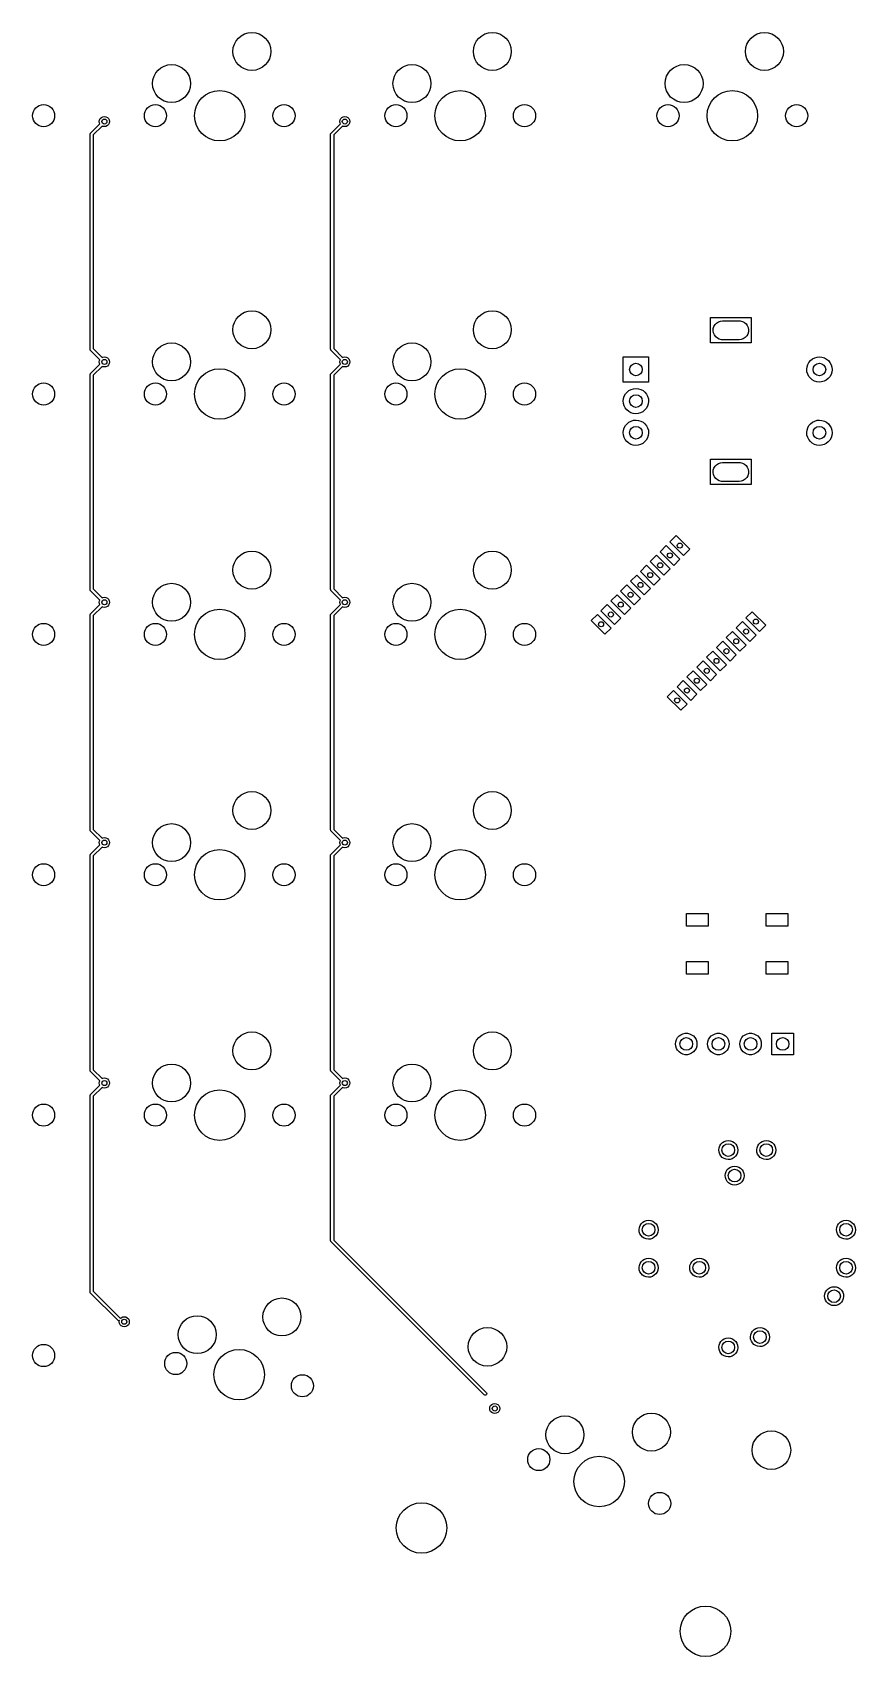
# Model space of a CAD drawing. Extents: x 19 to 151, y -144 to -13.
# Drawn here: x 86.3 to 151.3, y -144.3 to -16 of the extents above; entities that cross this region are included whole.
import ezdxf

# ---------------------------------------------------------------- set-up
doc = ezdxf.new("R2010")
doc.units = 0
doc.layers.add('BLACK', color=7, linetype='CONTINUOUS')

msp = doc.modelspace()

# ---------------------------------------------------------------- linework, layer by layer
at = {"layer": 'BLACK', "linetype": 'CONTINUOUS'}
for p, q in [((91.6, -23), (91.6196, -22.8764)), ((91.6196, -23.1236), (91.6, -23)), ((91.6196, -22.8764), (91.6764, -22.7649)), ((91.6764, -22.7649), (91.7649, -22.6764)), ((91.7649, -22.6764), (91.8764, -22.6196)), ((91.8764, -22.6196), (92, -22.6)), ((92, -22.6), (92.1236, -22.6196)), ((92.1236, -22.6196), (92.2351, -22.6764)), ((92.2351, -22.6764), (92.3236, -22.7649)), ((92.3236, -22.7649), (92.3804, -22.8764)), ((92.3804, -22.8764), (92.4, -23)), ((92.4, -23), (92.3804, -23.1236)), ((110.6, -23), (110.62, -22.8764)), ((110.62, -23.1236), (110.6, -23)), ((110.62, -22.8764), (110.676, -22.7649)), ((110.676, -22.7649), (110.765, -22.6764)), ((110.765, -22.6764), (110.876, -22.6196)), ((110.876, -22.6196), (111, -22.6)), ((111, -22.6), (111.124, -22.6196)), ((111.124, -22.6196), (111.235, -22.6764)), ((111.235, -22.6764), (111.324, -22.7649)), ((111.324, -22.7649), (111.38, -22.8764)), ((111.38, -22.8764), (111.4, -23)), ((111.4, -23), (111.38, -23.1236)), ((90.875, -24), (90.8782, -23.978)), ((90.875, -41), (90.875, -24)), ((90.8779, -23.9734), (90.8792, -23.9709)), ((90.8782, -23.978), (90.8779, -23.9734)), ((90.8792, -23.9709), (90.8801, -23.9645)), ((90.8801, -23.9645), (90.8968, -23.9386)), ((90.8968, -23.9386), (90.9116, -23.9116)), ((90.9116, -23.9116), (91.6466, -23.1766)), ((91.8234, -23.3534), (91.125, -24.0518)), ((91.125, -24.0518), (91.125, -40.9482)), ((91.6466, -23.1766), (91.6196, -23.1236)), ((91.8764, -23.3804), (91.8234, -23.3534)), ((92, -23.4), (91.8764, -23.3804)), ((92.1236, -23.3804), (92, -23.4)), ((92.2351, -23.3236), (92.1236, -23.3804)), ((92.3236, -23.2351), (92.2351, -23.3236)), ((92.3804, -23.1236), (92.3236, -23.2351)), ((109.875, -24), (109.878, -23.978)), ((109.875, -41), (109.875, -24)), ((109.878, -23.9734), (109.879, -23.9709)), ((109.878, -23.978), (109.878, -23.9734)), ((109.879, -23.9709), (109.88, -23.9645)), ((109.88, -23.9645), (109.897, -23.9386)), ((109.897, -23.9386), (109.912, -23.9116)), ((109.912, -23.9116), (110.647, -23.1766)), ((110.823, -23.3534), (110.125, -24.0518)), ((110.125, -24.0518), (110.125, -40.9482)), ((110.647, -23.1766), (110.62, -23.1236)), ((110.876, -23.3804), (110.823, -23.3534)), ((111, -23.4), (110.876, -23.3804)), ((111.124, -23.3804), (111, -23.4)), ((111.235, -23.3236), (111.124, -23.3804)), ((111.324, -23.2351), (111.235, -23.3236)), ((111.38, -23.1236), (111.324, -23.2351)), ((139.9, -40.5), (139.9, -38.5)), ((139.9, -38.5), (143.1, -38.5)), ((143.1, -38.5), (143.1, -40.5)), ((140.101, -39.5406), (140.112, -39.3672)), ((140.131, -39.7118), (140.101, -39.5406)), ((140.112, -39.3672), (140.162, -39.2009)), ((140.199, -39.8716), (140.131, -39.7118)), ((140.162, -39.2009), (140.249, -39.0507)), ((140.249, -39.0507), (140.369, -38.9246)), ((140.369, -38.9246), (140.514, -38.8294)), ((140.514, -38.8294), (140.677, -38.7701)), ((140.677, -38.7701), (140.85, -38.75)), ((140.85, -38.75), (142.15, -38.75)), ((142.15, -38.75), (142.243, -38.7558)), ((142.243, -38.7558), (142.411, -38.797)), ((142.411, -38.797), (142.566, -38.876)), ((142.566, -38.876), (142.699, -38.9885)), ((142.699, -38.9885), (142.801, -39.1284)), ((142.801, -39.1284), (142.869, -39.2882)), ((142.888, -39.6328), (142.838, -39.7991)), ((142.869, -39.2882), (142.899, -39.4594)), ((142.899, -39.4594), (142.888, -39.6328)), ((90.8837, -41.0295), (90.875, -41)), ((90.8901, -41.0596), (90.8837, -41.0295)), ((90.894, -41.0648), (90.8901, -41.0596)), ((90.8948, -41.0675), (90.894, -41.0648)), ((90.8983, -41.0706), (90.8948, -41.0675)), ((90.9116, -41.0884), (90.8983, -41.0706)), ((91.125, -40.9482), (91.8234, -41.6466)), ((109.884, -41.0295), (109.875, -41)), ((109.89, -41.0596), (109.884, -41.0295)), ((109.894, -41.0648), (109.89, -41.0596)), ((109.895, -41.0675), (109.894, -41.0648)), ((109.898, -41.0706), (109.895, -41.0675)), ((109.912, -41.0884), (109.898, -41.0706)), ((110.125, -40.9482), (110.823, -41.6466)), ((143.1, -40.5), (139.9, -40.5)), ((140.301, -40.0115), (140.199, -39.8716)), ((140.434, -40.124), (140.301, -40.0115)), ((140.589, -40.203), (140.434, -40.124)), ((140.757, -40.2442), (140.589, -40.203)), ((140.85, -40.25), (140.757, -40.2442)), ((142.15, -40.25), (140.85, -40.25)), ((142.323, -40.2299), (142.15, -40.25)), ((142.486, -40.1706), (142.323, -40.2299)), ((142.631, -40.0754), (142.486, -40.1706)), ((142.751, -39.9493), (142.631, -40.0754)), ((142.838, -39.7991), (142.751, -39.9493)), ((91.6466, -41.8234), (90.9116, -41.0884)), ((90.9116, -42.9116), (91.6466, -42.1766)), ((91.8234, -42.3534), (91.125, -43.0518)), ((91.6, -42), (91.6196, -41.8764)), ((91.6196, -42.1236), (91.6, -42)), ((91.6196, -41.8764), (91.6466, -41.8234)), ((91.6466, -42.1766), (91.6196, -42.1236)), ((91.8234, -41.6466), (91.8764, -41.6196)), ((91.8764, -42.3804), (91.8234, -42.3534)), ((91.8764, -41.6196), (92, -41.6)), ((92, -41.6), (92.1236, -41.6196)), ((92.1236, -41.6196), (92.2351, -41.6764)), ((92.2351, -42.3236), (92.1236, -42.3804)), ((92.2351, -41.6764), (92.3236, -41.7649)), ((92.3236, -42.2351), (92.2351, -42.3236)), ((92.3236, -41.7649), (92.3804, -41.8764)), ((92.3804, -42.1236), (92.3236, -42.2351)), ((92.3804, -41.8764), (92.4, -42)), ((92.4, -42), (92.3804, -42.1236)), ((110.647, -41.8234), (109.912, -41.0884)), ((109.912, -42.9116), (110.647, -42.1766)), ((110.823, -42.3534), (110.125, -43.0518)), ((110.6, -42), (110.62, -41.8764)), ((110.62, -42.1236), (110.6, -42)), ((110.62, -41.8764), (110.647, -41.8234)), ((110.647, -42.1766), (110.62, -42.1236)), ((110.823, -41.6466), (110.876, -41.6196)), ((110.876, -42.3804), (110.823, -42.3534)), ((110.876, -41.6196), (111, -41.6)), ((111, -41.6), (111.124, -41.6196)), ((111.124, -41.6196), (111.235, -41.6764)), ((111.235, -42.3236), (111.124, -42.3804)), ((111.235, -41.6764), (111.324, -41.7649)), ((111.324, -42.2351), (111.235, -42.3236)), ((111.324, -41.7649), (111.38, -41.8764)), ((111.38, -42.1236), (111.324, -42.2351)), ((111.38, -41.8764), (111.4, -42)), ((111.4, -42), (111.38, -42.1236)), ((133, -43.6), (133, -41.6)), ((133, -41.6), (135, -41.6)), ((135, -41.6), (135, -43.6)), ((147.522, -42.3921), (147.581, -42.2061)), ((147.581, -42.2061), (147.675, -42.035)), ((147.675, -42.035), (147.8, -41.8855)), ((147.8, -41.8855), (147.952, -41.7632)), ((147.952, -41.7632), (148.125, -41.6728)), ((148.125, -41.6728), (148.313, -41.6177)), ((148.313, -41.6177), (148.507, -41.6)), ((148.507, -41.6), (148.701, -41.6204)), ((148.701, -41.6204), (148.888, -41.6781)), ((148.888, -41.6781), (149.059, -41.771)), ((149.059, -41.771), (149.21, -41.8954)), ((149.21, -41.8954), (149.333, -42.0466)), ((149.333, -42.0466), (149.425, -42.2189)), ((149.425, -42.2189), (149.481, -42.4058)), ((90.875, -43), (90.8782, -42.978)), ((90.875, -60), (90.875, -43)), ((90.8779, -42.9734), (90.8792, -42.9709)), ((90.8782, -42.978), (90.8779, -42.9734)), ((90.8792, -42.9709), (90.8801, -42.9645)), ((90.8801, -42.9645), (90.8968, -42.9386)), ((90.8968, -42.9386), (90.9116, -42.9116)), ((91.125, -43.0518), (91.125, -59.9482)), ((92, -42.4), (91.8764, -42.3804)), ((92.1236, -42.3804), (92, -42.4)), ((109.875, -43), (109.878, -42.978)), ((109.875, -60), (109.875, -43)), ((109.878, -42.9734), (109.879, -42.9709)), ((109.878, -42.978), (109.878, -42.9734)), ((109.879, -42.9709), (109.88, -42.9645)), ((109.88, -42.9645), (109.897, -42.9386)), ((109.897, -42.9386), (109.912, -42.9116)), ((110.125, -43.0518), (110.125, -59.9482)), ((111, -42.4), (110.876, -42.3804)), ((111.124, -42.3804), (111, -42.4)), ((135, -43.6), (133, -43.6)), ((147.5, -42.586), (147.522, -42.3921)), ((147.516, -42.7805), (147.5, -42.586)), ((147.57, -42.9681), (147.516, -42.7805)), ((147.659, -43.1417), (147.57, -42.9681)), ((147.781, -43.2947), (147.659, -43.1417)), ((147.929, -43.4211), (147.781, -43.2947)), ((148.1, -43.5164), (147.929, -43.4211)), ((148.285, -43.5767), (148.1, -43.5164)), ((148.479, -43.5998), (148.285, -43.5767)), ((148.674, -43.5848), (148.479, -43.5998)), ((148.862, -43.5323), (148.674, -43.5848)), ((149.036, -43.4443), (148.862, -43.5323)), ((149.19, -43.3242), (149.036, -43.4443)), ((149.317, -43.1764), (149.19, -43.3242)), ((149.414, -43.0067), (149.317, -43.1764)), ((149.475, -42.8215), (149.414, -43.0067)), ((149.5, -42.6279), (149.475, -42.8215)), ((149.481, -42.4058), (149.5, -42.6)), ((149.5, -42.6), (149.5, -42.6279)), ((133, -45.086), (133.022, -44.8921)), ((133.022, -44.8921), (133.081, -44.7061)), ((133.081, -44.7061), (133.175, -44.535)), ((133.175, -44.535), (133.3, -44.3855)), ((133.3, -44.3855), (133.452, -44.2632)), ((133.452, -44.2632), (133.625, -44.1728)), ((133.625, -44.1728), (133.813, -44.1177)), ((133.813, -44.1177), (134.007, -44.1)), ((134.007, -44.1), (134.201, -44.1204)), ((134.201, -44.1204), (134.388, -44.1781)), ((134.388, -44.1781), (134.559, -44.271)), ((134.559, -44.271), (134.71, -44.3954)), ((134.71, -44.3954), (134.833, -44.5466)), ((134.833, -44.5466), (134.925, -44.7189)), ((134.925, -44.7189), (134.981, -44.9058)), ((134.981, -44.9058), (135, -45.1)), ((133.016, -45.2805), (133, -45.086)), ((133.07, -45.4681), (133.016, -45.2805)), ((133.159, -45.6417), (133.07, -45.4681)), ((133.281, -45.7947), (133.159, -45.6417)), ((133.429, -45.9211), (133.281, -45.7947)), ((133.6, -46.0164), (133.429, -45.9211)), ((133.785, -46.0767), (133.6, -46.0164)), ((133.979, -46.0998), (133.785, -46.0767)), ((134.174, -46.0848), (133.979, -46.0998)), ((134.362, -46.0323), (134.174, -46.0848)), ((134.536, -45.9443), (134.362, -46.0323)), ((134.69, -45.8242), (134.536, -45.9443)), ((134.817, -45.6764), (134.69, -45.8242)), ((134.914, -45.5067), (134.817, -45.6764)), ((134.975, -45.3215), (134.914, -45.5067)), ((135, -45.1279), (134.975, -45.3215)), ((135, -45.1), (135, -45.1279)), ((133, -47.586), (133.022, -47.3921)), ((133.022, -47.3921), (133.081, -47.2061)), ((133.081, -47.2061), (133.175, -47.035)), ((133.175, -47.035), (133.3, -46.8855)), ((133.3, -46.8855), (133.452, -46.7632)), ((133.452, -46.7632), (133.625, -46.6728)), ((133.625, -46.6728), (133.813, -46.6177)), ((133.813, -46.6177), (134.007, -46.6)), ((134.007, -46.6), (134.201, -46.6204)), ((134.201, -46.6204), (134.388, -46.6781)), ((134.388, -46.6781), (134.559, -46.771)), ((134.559, -46.771), (134.71, -46.8954)), ((134.71, -46.8954), (134.833, -47.0466)), ((134.833, -47.0466), (134.925, -47.2189)), ((134.925, -47.2189), (134.981, -47.4058)), ((134.981, -47.4058), (135, -47.6)), ((147.5, -47.586), (147.522, -47.3921)), ((147.522, -47.3921), (147.581, -47.2061)), ((147.581, -47.2061), (147.675, -47.035)), ((147.675, -47.035), (147.8, -46.8855)), ((147.8, -46.8855), (147.952, -46.7632)), ((147.952, -46.7632), (148.125, -46.6728)), ((148.125, -46.6728), (148.313, -46.6177)), ((148.313, -46.6177), (148.507, -46.6)), ((148.507, -46.6), (148.701, -46.6204)), ((148.701, -46.6204), (148.888, -46.6781)), ((148.888, -46.6781), (149.059, -46.771)), ((149.059, -46.771), (149.21, -46.8954)), ((149.21, -46.8954), (149.333, -47.0466)), ((149.333, -47.0466), (149.425, -47.2189)), ((149.425, -47.2189), (149.481, -47.4058)), ((149.481, -47.4058), (149.5, -47.6)), ((133.016, -47.7805), (133, -47.586)), ((133.07, -47.9681), (133.016, -47.7805)), ((133.159, -48.1417), (133.07, -47.9681)), ((133.281, -48.2947), (133.159, -48.1417)), ((133.429, -48.4211), (133.281, -48.2947)), ((133.6, -48.5164), (133.429, -48.4211)), ((133.785, -48.5767), (133.6, -48.5164)), ((133.979, -48.5998), (133.785, -48.5767)), ((134.174, -48.5848), (133.979, -48.5998)), ((134.362, -48.5323), (134.174, -48.5848)), ((134.536, -48.4443), (134.362, -48.5323)), ((134.69, -48.3242), (134.536, -48.4443)), ((134.817, -48.1764), (134.69, -48.3242)), ((134.914, -48.0067), (134.817, -48.1764)), ((134.975, -47.8215), (134.914, -48.0067)), ((135, -47.6279), (134.975, -47.8215)), ((135, -47.6), (135, -47.6279)), ((147.516, -47.7805), (147.5, -47.586)), ((147.57, -47.9681), (147.516, -47.7805)), ((147.659, -48.1417), (147.57, -47.9681)), ((147.781, -48.2947), (147.659, -48.1417)), ((147.929, -48.4211), (147.781, -48.2947)), ((148.1, -48.5164), (147.929, -48.4211)), ((148.285, -48.5767), (148.1, -48.5164)), ((148.479, -48.5998), (148.285, -48.5767)), ((148.674, -48.5848), (148.479, -48.5998)), ((148.862, -48.5323), (148.674, -48.5848)), ((149.036, -48.4443), (148.862, -48.5323)), ((149.19, -48.3242), (149.036, -48.4443)), ((149.317, -48.1764), (149.19, -48.3242)), ((149.414, -48.0067), (149.317, -48.1764)), ((149.475, -47.8215), (149.414, -48.0067)), ((149.5, -47.6279), (149.475, -47.8215)), ((149.5, -47.6), (149.5, -47.6279)), ((139.9, -51.7), (139.9, -49.7)), ((139.9, -49.7), (143.1, -49.7)), ((140.369, -50.1246), (140.514, -50.0294)), ((140.514, -50.0294), (140.677, -49.9701)), ((140.677, -49.9701), (140.85, -49.95)), ((140.85, -49.95), (142.15, -49.95)), ((142.15, -49.95), (142.243, -49.9558)), ((142.243, -49.9558), (142.411, -49.997)), ((142.411, -49.997), (142.566, -50.076)), ((143.1, -49.7), (143.1, -51.7)), ((140.101, -50.7406), (140.112, -50.5672)), ((140.131, -50.9118), (140.101, -50.7406)), ((140.112, -50.5672), (140.162, -50.4009)), ((140.199, -51.0716), (140.131, -50.9118)), ((140.162, -50.4009), (140.249, -50.2507)), ((140.301, -51.2115), (140.199, -51.0716)), ((140.249, -50.2507), (140.369, -50.1246)), ((140.434, -51.324), (140.301, -51.2115)), ((140.589, -51.403), (140.434, -51.324)), ((142.631, -51.2754), (142.486, -51.3706)), ((142.566, -50.076), (142.699, -50.1885)), ((142.751, -51.1493), (142.631, -51.2754)), ((142.699, -50.1885), (142.801, -50.3284)), ((142.838, -50.9991), (142.751, -51.1493)), ((142.801, -50.3284), (142.869, -50.4882)), ((142.888, -50.8328), (142.838, -50.9991)), ((142.869, -50.4882), (142.899, -50.6594)), ((142.899, -50.6594), (142.888, -50.8328)), ((143.1, -51.7), (139.9, -51.7)), ((140.757, -51.4442), (140.589, -51.403)), ((140.85, -51.45), (140.757, -51.4442)), ((142.15, -51.45), (140.85, -51.45)), ((142.323, -51.4299), (142.15, -51.45)), ((142.486, -51.3706), (142.323, -51.4299)), ((136.683, -56.2286), (137.178, -55.7336)), ((137.761, -57.3062), (136.683, -56.2286)), ((137.178, -55.7336), (138.256, -56.8112)), ((135.128, -57.7842), (135.623, -57.2893)), ((135.623, -57.2893), (136.7, -58.3669)), ((135.906, -57.0064), (136.401, -56.5114)), ((136.983, -58.084), (135.906, -57.0064)), ((136.401, -56.5114), (137.478, -57.5891)), ((137.478, -57.5891), (136.983, -58.084)), ((138.256, -56.8112), (137.761, -57.3062)), ((133.572, -59.3399), (134.067, -58.8449)), ((134.067, -58.8449), (135.145, -59.9225)), ((134.35, -58.562), (134.845, -58.0671)), ((135.428, -59.6397), (134.35, -58.562)), ((134.845, -58.0671), (135.923, -59.1447)), ((136.205, -58.8619), (135.128, -57.7842)), ((136.7, -58.3669), (136.205, -58.8619)), ((90.8837, -60.0295), (90.875, -60)), ((90.8901, -60.0596), (90.8837, -60.0295)), ((90.894, -60.0648), (90.8901, -60.0596)), ((90.8948, -60.0675), (90.894, -60.0648)), ((90.8983, -60.0706), (90.8948, -60.0675)), ((90.9116, -60.0884), (90.8983, -60.0706)), ((91.6466, -60.8234), (90.9116, -60.0884)), ((91.125, -59.9482), (91.8234, -60.6466)), ((109.884, -60.0295), (109.875, -60)), ((109.89, -60.0596), (109.884, -60.0295)), ((109.894, -60.0648), (109.89, -60.0596)), ((109.895, -60.0675), (109.894, -60.0648)), ((109.898, -60.0706), (109.895, -60.0675)), ((109.912, -60.0884), (109.898, -60.0706)), ((110.647, -60.8234), (109.912, -60.0884)), ((110.125, -59.9482), (110.823, -60.6466)), ((132.794, -60.1177), (133.289, -59.6227)), ((133.872, -61.1953), (132.794, -60.1177)), ((133.289, -59.6227), (134.367, -60.7003)), ((134.65, -60.4175), (133.572, -59.3399)), ((135.145, -59.9225), (134.65, -60.4175)), ((135.923, -59.1447), (135.428, -59.6397)), ((90.9116, -61.9116), (91.6466, -61.1766)), ((91.8234, -61.3534), (91.125, -62.0518)), ((91.6, -61), (91.6196, -60.8764)), ((91.6196, -61.1236), (91.6, -61)), ((91.6196, -60.8764), (91.6466, -60.8234)), ((91.6466, -61.1766), (91.6196, -61.1236)), ((91.8234, -60.6466), (91.8764, -60.6196)), ((91.8764, -61.3804), (91.8234, -61.3534)), ((91.8764, -60.6196), (92, -60.6)), ((92, -61.4), (91.8764, -61.3804)), ((92, -60.6), (92.1236, -60.6196)), ((92.1236, -61.3804), (92, -61.4)), ((92.1236, -60.6196), (92.2351, -60.6764)), ((92.2351, -61.3236), (92.1236, -61.3804)), ((92.2351, -60.6764), (92.3236, -60.7649)), ((92.3236, -61.2351), (92.2351, -61.3236)), ((92.3236, -60.7649), (92.3804, -60.8764)), ((92.3804, -61.1236), (92.3236, -61.2351)), ((92.3804, -60.8764), (92.4, -61)), ((92.4, -61), (92.3804, -61.1236)), ((109.912, -61.9116), (110.647, -61.1766)), ((110.823, -61.3534), (110.125, -62.0518)), ((110.6, -61), (110.62, -60.8764)), ((110.62, -61.1236), (110.6, -61)), ((110.62, -60.8764), (110.647, -60.8234)), ((110.647, -61.1766), (110.62, -61.1236)), ((110.823, -60.6466), (110.876, -60.6196)), ((110.876, -61.3804), (110.823, -61.3534)), ((110.876, -60.6196), (111, -60.6)), ((111, -61.4), (110.876, -61.3804)), ((111, -60.6), (111.124, -60.6196)), ((111.124, -61.3804), (111, -61.4)), ((111.124, -60.6196), (111.235, -60.6764)), ((111.235, -61.3236), (111.124, -61.3804)), ((111.235, -60.6764), (111.324, -60.7649)), ((111.324, -61.2351), (111.235, -61.3236)), ((111.324, -60.7649), (111.38, -60.8764)), ((111.38, -61.1236), (111.324, -61.2351)), ((111.38, -60.8764), (111.4, -61)), ((111.4, -61), (111.38, -61.1236)), ((131.239, -61.6733), (131.734, -61.1783)), ((131.734, -61.1783), (132.811, -62.256)), ((132.016, -60.8955), (132.511, -60.4005)), ((133.094, -61.9731), (132.016, -60.8955)), ((132.511, -60.4005), (133.589, -61.4782)), ((133.589, -61.4782), (133.094, -61.9731)), ((134.367, -60.7003), (133.872, -61.1953)), ((90.875, -62), (90.8782, -61.978)), ((90.875, -79), (90.875, -62)), ((90.8779, -61.9734), (90.8792, -61.9709)), ((90.8782, -61.978), (90.8779, -61.9734)), ((90.8792, -61.9709), (90.8801, -61.9645)), ((90.8801, -61.9645), (90.8968, -61.9386)), ((90.8968, -61.9386), (90.9116, -61.9116)), ((91.125, -62.0518), (91.125, -78.9482)), ((109.875, -62), (109.878, -61.978)), ((109.875, -79), (109.875, -62)), ((109.878, -61.9734), (109.879, -61.9709)), ((109.878, -61.978), (109.878, -61.9734)), ((109.879, -61.9709), (109.88, -61.9645)), ((109.88, -61.9645), (109.897, -61.9386)), ((109.897, -61.9386), (109.912, -61.9116)), ((110.125, -62.0518), (110.125, -78.9482)), ((130.461, -62.4511), (130.956, -61.9562)), ((131.538, -63.5288), (130.461, -62.4511)), ((130.956, -61.9562), (132.033, -63.0338)), ((132.316, -62.7509), (131.239, -61.6733)), ((132.811, -62.256), (132.316, -62.7509)), ((141.916, -63.0168), (142.411, -62.5218)), ((142.411, -62.5218), (143.489, -63.5995)), ((142.694, -62.239), (143.189, -61.744)), ((143.771, -63.3166), (142.694, -62.239)), ((143.189, -61.744), (144.266, -62.8217)), ((144.266, -62.8217), (143.771, -63.3166)), ((132.033, -63.0338), (131.538, -63.5288)), ((140.36, -64.5725), (140.855, -64.0775)), ((140.855, -64.0775), (141.933, -65.1551)), ((141.138, -63.7946), (141.633, -63.2997)), ((142.216, -64.8723), (141.138, -63.7946)), ((141.633, -63.2997), (142.711, -64.3773)), ((142.994, -64.0945), (141.916, -63.0168)), ((143.489, -63.5995), (142.994, -64.0945)), ((139.583, -65.3503), (140.077, -64.8553)), ((140.66, -66.4279), (139.583, -65.3503)), ((140.077, -64.8553), (141.155, -65.9329)), ((141.438, -65.6501), (140.36, -64.5725)), ((141.933, -65.1551), (141.438, -65.6501)), ((142.711, -64.3773), (142.216, -64.8723)), ((138.027, -66.9059), (138.522, -66.4109)), ((138.522, -66.4109), (139.599, -67.4886)), ((138.805, -66.1281), (139.3, -65.6331)), ((139.882, -67.2057), (138.805, -66.1281)), ((139.3, -65.6331), (140.377, -66.7107)), ((140.377, -66.7107), (139.882, -67.2057)), ((141.155, -65.9329), (140.66, -66.4279)), ((136.471, -68.4615), (136.966, -67.9666)), ((136.966, -67.9666), (138.044, -69.0442)), ((137.249, -67.6837), (137.744, -67.1887)), ((138.327, -68.7614), (137.249, -67.6837)), ((137.744, -67.1887), (138.822, -68.2664)), ((139.105, -67.9835), (138.027, -66.9059)), ((139.599, -67.4886), (139.105, -67.9835)), ((137.549, -69.5392), (136.471, -68.4615)), ((138.044, -69.0442), (137.549, -69.5392)), ((138.822, -68.2664), (138.327, -68.7614)), ((90.8837, -79.0295), (90.875, -79)), ((90.8901, -79.0596), (90.8837, -79.0295)), ((90.894, -79.0648), (90.8901, -79.0596)), ((90.8948, -79.0675), (90.894, -79.0648)), ((90.8983, -79.0706), (90.8948, -79.0675)), ((90.9116, -79.0884), (90.8983, -79.0706)), ((91.6466, -79.8234), (90.9116, -79.0884)), ((91.125, -78.9482), (91.8234, -79.6466)), ((109.884, -79.0295), (109.875, -79)), ((109.89, -79.0596), (109.884, -79.0295)), ((109.894, -79.0648), (109.89, -79.0596)), ((109.895, -79.0675), (109.894, -79.0648)), ((109.898, -79.0706), (109.895, -79.0675)), ((109.912, -79.0884), (109.898, -79.0706)), ((110.647, -79.8234), (109.912, -79.0884)), ((110.125, -78.9482), (110.823, -79.6466)), ((90.9116, -80.9116), (91.6466, -80.1766)), ((91.8234, -80.3534), (91.125, -81.0518)), ((91.6, -80), (91.6196, -79.8764)), ((91.6196, -80.1236), (91.6, -80)), ((91.6196, -79.8764), (91.6466, -79.8234)), ((91.6466, -80.1766), (91.6196, -80.1236)), ((91.8234, -79.6466), (91.8764, -79.6196)), ((91.8764, -80.3804), (91.8234, -80.3534)), ((91.8764, -79.6196), (92, -79.6)), ((92, -80.4), (91.8764, -80.3804)), ((92, -79.6), (92.1236, -79.6196)), ((92.1236, -80.3804), (92, -80.4)), ((92.1236, -79.6196), (92.2351, -79.6764)), ((92.2351, -80.3236), (92.1236, -80.3804)), ((92.2351, -79.6764), (92.3236, -79.7649)), ((92.3236, -80.2351), (92.2351, -80.3236)), ((92.3236, -79.7649), (92.3804, -79.8764)), ((92.3804, -80.1236), (92.3236, -80.2351)), ((92.3804, -79.8764), (92.4, -80)), ((92.4, -80), (92.3804, -80.1236)), ((109.912, -80.9116), (110.647, -80.1766)), ((110.823, -80.3534), (110.125, -81.0518)), ((110.6, -80), (110.62, -79.8764)), ((110.62, -80.1236), (110.6, -80)), ((110.62, -79.8764), (110.647, -79.8234)), ((110.647, -80.1766), (110.62, -80.1236)), ((110.823, -79.6466), (110.876, -79.6196)), ((110.876, -80.3804), (110.823, -80.3534)), ((110.876, -79.6196), (111, -79.6)), ((111, -80.4), (110.876, -80.3804)), ((111, -79.6), (111.124, -79.6196)), ((111.124, -80.3804), (111, -80.4)), ((111.124, -79.6196), (111.235, -79.6764)), ((111.235, -80.3236), (111.124, -80.3804)), ((111.235, -79.6764), (111.324, -79.7649)), ((111.324, -80.2351), (111.235, -80.3236)), ((111.324, -79.7649), (111.38, -79.8764)), ((111.38, -80.1236), (111.324, -80.2351)), ((111.38, -79.8764), (111.4, -80)), ((111.4, -80), (111.38, -80.1236)), ((90.875, -81), (90.8782, -80.978)), ((90.875, -98), (90.875, -81)), ((90.8779, -80.9734), (90.8792, -80.9709)), ((90.8782, -80.978), (90.8779, -80.9734)), ((90.8792, -80.9709), (90.8801, -80.9645)), ((90.8801, -80.9645), (90.8968, -80.9386)), ((90.8968, -80.9386), (90.9116, -80.9116)), ((91.125, -81.0518), (91.125, -97.9482)), ((109.875, -81), (109.878, -80.978)), ((109.875, -98), (109.875, -81)), ((109.878, -80.9734), (109.879, -80.9709)), ((109.878, -80.978), (109.878, -80.9734)), ((109.879, -80.9709), (109.88, -80.9645)), ((109.88, -80.9645), (109.897, -80.9386)), ((109.897, -80.9386), (109.912, -80.9116)), ((110.125, -81.0518), (110.125, -97.9482)), ((138, -86.6), (138, -85.6)), ((138, -85.6), (139.7, -85.6)), ((139.7, -85.6), (139.7, -86.6)), ((144.3, -86.6), (144.3, -85.6)), ((144.3, -85.6), (146, -85.6)), ((146, -85.6), (146, -86.6)), ((139.7, -86.6), (138, -86.6)), ((146, -86.6), (144.3, -86.6)), ((138, -90.4), (138, -89.4)), ((138, -89.4), (139.7, -89.4)), ((139.7, -89.4), (139.7, -90.4)), ((144.3, -90.4), (144.3, -89.4)), ((144.3, -89.4), (146, -89.4)), ((146, -89.4), (146, -90.4)), ((139.7, -90.4), (138, -90.4)), ((146, -90.4), (144.3, -90.4)), ((137.125, -95.915), (137.144, -95.7383)), ((137.144, -96.0917), (137.125, -95.915)), ((137.144, -95.7383), (137.198, -95.5693)), ((137.198, -96.2607), (137.144, -96.0917)), ((137.198, -95.5693), (137.287, -95.4154)), ((137.287, -96.4146), (137.198, -96.2607)), ((137.287, -95.4154), (137.406, -95.2833)), ((137.406, -95.2833), (137.55, -95.1789)), ((137.55, -95.1789), (137.712, -95.1066)), ((137.712, -95.1066), (137.886, -95.0697)), ((137.886, -95.0697), (138.064, -95.0697)), ((138.064, -95.0697), (138.238, -95.1066)), ((138.238, -95.1066), (138.4, -95.1789)), ((138.4, -95.1789), (138.544, -95.2833)), ((138.544, -95.2833), (138.663, -95.4154)), ((138.663, -95.4154), (138.752, -95.5693)), ((138.752, -96.2607), (138.663, -96.4146)), ((138.752, -95.5693), (138.806, -95.7383)), ((138.806, -96.0917), (138.752, -96.2607)), ((138.806, -95.7383), (138.825, -95.915)), ((138.825, -95.915), (138.806, -96.0917)), ((139.665, -95.915), (139.684, -95.7383)), ((139.684, -96.0917), (139.665, -95.915)), ((139.684, -95.7383), (139.738, -95.5693)), ((139.738, -96.2607), (139.684, -96.0917)), ((139.738, -95.5693), (139.827, -95.4154)), ((139.827, -96.4146), (139.738, -96.2607)), ((139.827, -95.4154), (139.946, -95.2833)), ((139.946, -95.2833), (140.09, -95.1789)), ((140.09, -95.1789), (140.252, -95.1066)), ((140.252, -95.1066), (140.426, -95.0697)), ((140.426, -95.0697), (140.604, -95.0697)), ((140.604, -95.0697), (140.778, -95.1066)), ((140.778, -95.1066), (140.94, -95.1789)), ((140.94, -95.1789), (141.084, -95.2833)), ((141.084, -95.2833), (141.203, -95.4154)), ((141.203, -95.4154), (141.292, -95.5693)), ((141.292, -96.2607), (141.203, -96.4146)), ((141.292, -95.5693), (141.346, -95.7383)), ((141.346, -96.0917), (141.292, -96.2607)), ((141.346, -95.7383), (141.365, -95.915)), ((141.365, -95.915), (141.346, -96.0917)), ((142.205, -95.915), (142.224, -95.7383)), ((142.224, -96.0917), (142.205, -95.915)), ((142.224, -95.7383), (142.278, -95.5693)), ((142.278, -96.2607), (142.224, -96.0917)), ((142.278, -95.5693), (142.367, -95.4154)), ((142.367, -96.4146), (142.278, -96.2607)), ((142.367, -95.4154), (142.486, -95.2833)), ((142.486, -95.2833), (142.63, -95.1789)), ((142.63, -95.1789), (142.792, -95.1066)), ((142.792, -95.1066), (142.966, -95.0697)), ((142.966, -95.0697), (143.144, -95.0697)), ((143.144, -95.0697), (143.318, -95.1066)), ((143.318, -95.1066), (143.48, -95.1789)), ((143.48, -95.1789), (143.624, -95.2833)), ((143.624, -95.2833), (143.743, -95.4154)), ((143.743, -95.4154), (143.832, -95.5693)), ((143.832, -96.2607), (143.743, -96.4146)), ((143.832, -95.5693), (143.886, -95.7383)), ((143.886, -96.0917), (143.832, -96.2607)), ((143.886, -95.7383), (143.905, -95.915)), ((143.905, -95.915), (143.886, -96.0917)), ((144.745, -96.765), (144.745, -95.065)), ((144.745, -95.065), (146.445, -95.065)), ((146.445, -95.065), (146.445, -96.765)), ((137.406, -96.5467), (137.287, -96.4146)), ((137.55, -96.6511), (137.406, -96.5467)), ((137.712, -96.7234), (137.55, -96.6511)), ((137.886, -96.7603), (137.712, -96.7234)), ((138.064, -96.7603), (137.886, -96.7603)), ((138.238, -96.7234), (138.064, -96.7603)), ((138.4, -96.6511), (138.238, -96.7234)), ((138.544, -96.5467), (138.4, -96.6511)), ((138.663, -96.4146), (138.544, -96.5467)), ((139.946, -96.5467), (139.827, -96.4146)), ((140.09, -96.6511), (139.946, -96.5467)), ((140.252, -96.7234), (140.09, -96.6511)), ((140.426, -96.7603), (140.252, -96.7234)), ((140.604, -96.7603), (140.426, -96.7603)), ((140.778, -96.7234), (140.604, -96.7603)), ((140.94, -96.6511), (140.778, -96.7234)), ((141.084, -96.5467), (140.94, -96.6511)), ((141.203, -96.4146), (141.084, -96.5467)), ((142.486, -96.5467), (142.367, -96.4146)), ((142.63, -96.6511), (142.486, -96.5467)), ((142.792, -96.7234), (142.63, -96.6511)), ((142.966, -96.7603), (142.792, -96.7234)), ((143.144, -96.7603), (142.966, -96.7603)), ((143.318, -96.7234), (143.144, -96.7603)), ((143.48, -96.6511), (143.318, -96.7234)), ((143.624, -96.5467), (143.48, -96.6511)), ((143.743, -96.4146), (143.624, -96.5467)), ((146.445, -96.765), (144.745, -96.765)), ((90.8837, -98.0295), (90.875, -98)), ((90.8901, -98.0596), (90.8837, -98.0295)), ((90.894, -98.0648), (90.8901, -98.0596)), ((90.8948, -98.0675), (90.894, -98.0648)), ((90.8983, -98.0706), (90.8948, -98.0675)), ((90.9116, -98.0884), (90.8983, -98.0706)), ((91.6466, -98.8234), (90.9116, -98.0884)), ((91.125, -97.9482), (91.8234, -98.6466)), ((91.6196, -98.8764), (91.6466, -98.8234)), ((91.8234, -98.6466), (91.8764, -98.6196)), ((91.8764, -98.6196), (92, -98.6)), ((92, -98.6), (92.1236, -98.6196)), ((92.1236, -98.6196), (92.2351, -98.6764)), ((92.2351, -98.6764), (92.3236, -98.7649)), ((92.3236, -98.7649), (92.3804, -98.8764)), ((109.884, -98.0295), (109.875, -98)), ((109.89, -98.0596), (109.884, -98.0295)), ((109.894, -98.0648), (109.89, -98.0596)), ((109.895, -98.0675), (109.894, -98.0648)), ((109.898, -98.0706), (109.895, -98.0675)), ((109.912, -98.0884), (109.898, -98.0706)), ((110.647, -98.8234), (109.912, -98.0884)), ((110.125, -97.9482), (110.823, -98.6466)), ((110.62, -98.8764), (110.647, -98.8234)), ((110.823, -98.6466), (110.876, -98.6196)), ((110.876, -98.6196), (111, -98.6)), ((111, -98.6), (111.124, -98.6196)), ((111.124, -98.6196), (111.235, -98.6764)), ((111.235, -98.6764), (111.324, -98.7649)), ((111.324, -98.7649), (111.38, -98.8764)), ((90.875, -100), (90.8782, -99.978)), ((90.875, -115.513), (90.875, -100)), ((90.8779, -99.9734), (90.8792, -99.9709)), ((90.8782, -99.978), (90.8779, -99.9734)), ((90.8792, -99.9709), (90.8801, -99.9645)), ((90.8801, -99.9645), (90.8968, -99.9386)), ((90.8968, -99.9386), (90.9116, -99.9116)), ((90.9116, -99.9116), (91.6466, -99.1766)), ((91.8234, -99.3534), (91.125, -100.052)), ((91.125, -100.052), (91.125, -115.462)), ((91.6, -99), (91.6196, -98.8764)), ((91.6196, -99.1236), (91.6, -99)), ((91.6466, -99.1766), (91.6196, -99.1236)), ((91.8764, -99.3804), (91.8234, -99.3534)), ((92, -99.4), (91.8764, -99.3804)), ((92.1236, -99.3804), (92, -99.4)), ((92.2351, -99.3236), (92.1236, -99.3804)), ((92.3236, -99.2351), (92.2351, -99.3236)), ((92.3804, -99.1236), (92.3236, -99.2351)), ((92.3804, -98.8764), (92.4, -99)), ((92.4, -99), (92.3804, -99.1236)), ((109.875, -100), (109.878, -99.978)), ((109.875, -111.467), (109.875, -100)), ((109.878, -99.9734), (109.879, -99.9709)), ((109.878, -99.978), (109.878, -99.9734)), ((109.879, -99.9709), (109.88, -99.9645)), ((109.88, -99.9645), (109.897, -99.9386)), ((109.897, -99.9386), (109.912, -99.9116)), ((109.912, -99.9116), (110.647, -99.1766)), ((110.823, -99.3534), (110.125, -100.052)), ((110.125, -100.052), (110.125, -111.415)), ((110.6, -99), (110.62, -98.8764)), ((110.62, -99.1236), (110.6, -99)), ((110.647, -99.1766), (110.62, -99.1236)), ((110.876, -99.3804), (110.823, -99.3534)), ((111, -99.4), (110.876, -99.3804)), ((111.124, -99.3804), (111, -99.4)), ((111.235, -99.3236), (111.124, -99.3804)), ((111.324, -99.2351), (111.235, -99.3236)), ((111.38, -99.1236), (111.324, -99.2351)), ((111.38, -98.8764), (111.4, -99)), ((111.4, -99), (111.38, -99.1236)), ((140.571, -104.124), (140.628, -103.967)), ((140.628, -103.967), (140.719, -103.826)), ((140.719, -103.826), (140.838, -103.709)), ((140.838, -103.709), (140.981, -103.621)), ((140.981, -103.621), (141.139, -103.567)), ((141.139, -103.567), (141.305, -103.55)), ((141.305, -103.55), (141.471, -103.57)), ((141.471, -103.57), (141.629, -103.626)), ((141.629, -103.626), (141.77, -103.715)), ((141.77, -103.715), (141.888, -103.834)), ((141.888, -103.834), (141.976, -103.976)), ((141.976, -103.976), (142.031, -104.134)), ((143.571, -104.124), (143.628, -103.967)), ((143.628, -103.967), (143.719, -103.826)), ((143.719, -103.826), (143.838, -103.709)), ((143.838, -103.709), (143.981, -103.621)), ((143.981, -103.621), (144.139, -103.567)), ((144.139, -103.567), (144.305, -103.55)), ((144.305, -103.55), (144.471, -103.57)), ((144.471, -103.57), (144.629, -103.626)), ((144.629, -103.626), (144.77, -103.715)), ((144.77, -103.715), (144.888, -103.834)), ((144.888, -103.834), (144.976, -103.976)), ((144.976, -103.976), (145.031, -104.134)), ((140.55, -104.29), (140.571, -104.124)), ((140.566, -104.456), (140.55, -104.29)), ((140.619, -104.615), (140.566, -104.456)), ((140.706, -104.758), (140.619, -104.615)), ((140.822, -104.878), (140.706, -104.758)), ((140.962, -104.969), (140.822, -104.878)), ((141.119, -105.028), (140.962, -104.969)), ((141.284, -105.05), (141.119, -105.028)), ((141.451, -105.035), (141.284, -105.05)), ((141.61, -104.983), (141.451, -105.035)), ((141.753, -104.897), (141.61, -104.983)), ((141.875, -104.782), (141.753, -104.897)), ((141.967, -104.643), (141.875, -104.782)), ((142.026, -104.487), (141.967, -104.643)), ((142.05, -104.321), (142.026, -104.487)), ((142.031, -104.134), (142.05, -104.3)), ((142.05, -104.3), (142.05, -104.321)), ((143.55, -104.29), (143.571, -104.124)), ((143.566, -104.456), (143.55, -104.29)), ((143.619, -104.615), (143.566, -104.456)), ((143.706, -104.758), (143.619, -104.615)), ((143.822, -104.878), (143.706, -104.758)), ((143.962, -104.969), (143.822, -104.878)), ((144.119, -105.028), (143.962, -104.969)), ((144.284, -105.05), (144.119, -105.028)), ((144.451, -105.035), (144.284, -105.05)), ((144.61, -104.983), (144.451, -105.035)), ((144.753, -104.897), (144.61, -104.983)), ((144.875, -104.782), (144.753, -104.897)), ((144.967, -104.643), (144.875, -104.782)), ((145.026, -104.487), (144.967, -104.643)), ((145.05, -104.321), (145.026, -104.487)), ((145.031, -104.134), (145.05, -104.3)), ((145.05, -104.3), (145.05, -104.321)), ((141.05, -106.31), (141.071, -106.144)), ((141.066, -106.476), (141.05, -106.31)), ((141.119, -106.635), (141.066, -106.476)), ((141.071, -106.144), (141.128, -105.987)), ((141.128, -105.987), (141.219, -105.846)), ((141.219, -105.846), (141.338, -105.729)), ((141.338, -105.729), (141.481, -105.641)), ((141.481, -105.641), (141.639, -105.587)), ((141.639, -105.587), (141.805, -105.57)), ((141.805, -105.57), (141.971, -105.59)), ((141.971, -105.59), (142.129, -105.646)), ((142.129, -105.646), (142.27, -105.735)), ((142.27, -105.735), (142.388, -105.854)), ((142.388, -105.854), (142.476, -105.996)), ((142.526, -106.507), (142.467, -106.663)), ((142.476, -105.996), (142.531, -106.154)), ((142.55, -106.341), (142.526, -106.507)), ((142.531, -106.154), (142.55, -106.32)), ((142.55, -106.32), (142.55, -106.341)), ((141.206, -106.778), (141.119, -106.635)), ((141.322, -106.898), (141.206, -106.778)), ((141.462, -106.989), (141.322, -106.898)), ((141.619, -107.048), (141.462, -106.989)), ((141.784, -107.07), (141.619, -107.048)), ((141.951, -107.055), (141.784, -107.07)), ((142.11, -107.003), (141.951, -107.055)), ((142.253, -106.917), (142.11, -107.003)), ((142.375, -106.802), (142.253, -106.917)), ((142.467, -106.663), (142.375, -106.802)), ((134.271, -110.424), (134.328, -110.267)), ((134.328, -110.267), (134.419, -110.126)), ((134.419, -110.126), (134.538, -110.009)), ((134.538, -110.009), (134.681, -109.921)), ((134.681, -109.921), (134.839, -109.867)), ((134.839, -109.867), (135.005, -109.85)), ((135.005, -109.85), (135.171, -109.87)), ((135.171, -109.87), (135.329, -109.926)), ((135.329, -109.926), (135.47, -110.015)), ((135.47, -110.015), (135.588, -110.134)), ((135.588, -110.134), (135.676, -110.276)), ((135.676, -110.276), (135.731, -110.434)), ((149.871, -110.424), (149.928, -110.267)), ((149.928, -110.267), (150.019, -110.126)), ((150.019, -110.126), (150.138, -110.009)), ((150.138, -110.009), (150.281, -109.921)), ((150.281, -109.921), (150.439, -109.867)), ((150.439, -109.867), (150.605, -109.85)), ((150.605, -109.85), (150.771, -109.87)), ((150.771, -109.87), (150.929, -109.926)), ((150.929, -109.926), (151.07, -110.015)), ((151.07, -110.015), (151.188, -110.134)), ((151.188, -110.134), (151.276, -110.276)), ((151.276, -110.276), (151.331, -110.434)), ((109.884, -111.497), (109.875, -111.467)), ((109.89, -111.527), (109.884, -111.497)), ((109.894, -111.532), (109.89, -111.527)), ((109.895, -111.535), (109.894, -111.532)), ((109.898, -111.538), (109.895, -111.535)), ((109.912, -111.556), (109.898, -111.538)), ((122.002, -123.646), (109.912, -111.556)), ((110.125, -111.415), (122.179, -123.469)), ((134.25, -110.59), (134.271, -110.424)), ((134.266, -110.756), (134.25, -110.59)), ((134.319, -110.915), (134.266, -110.756)), ((134.406, -111.058), (134.319, -110.915)), ((134.522, -111.178), (134.406, -111.058)), ((134.662, -111.269), (134.522, -111.178)), ((134.819, -111.328), (134.662, -111.269)), ((134.984, -111.35), (134.819, -111.328)), ((135.151, -111.335), (134.984, -111.35)), ((135.31, -111.283), (135.151, -111.335)), ((135.453, -111.197), (135.31, -111.283)), ((135.575, -111.082), (135.453, -111.197)), ((135.667, -110.943), (135.575, -111.082)), ((135.726, -110.787), (135.667, -110.943)), ((135.75, -110.621), (135.726, -110.787)), ((135.731, -110.434), (135.75, -110.6)), ((135.75, -110.6), (135.75, -110.621)), ((149.85, -110.59), (149.871, -110.424)), ((149.866, -110.756), (149.85, -110.59)), ((149.919, -110.915), (149.866, -110.756)), ((150.006, -111.058), (149.919, -110.915)), ((150.122, -111.178), (150.006, -111.058)), ((150.262, -111.269), (150.122, -111.178)), ((150.419, -111.328), (150.262, -111.269)), ((150.584, -111.35), (150.419, -111.328)), ((150.751, -111.335), (150.584, -111.35)), ((150.91, -111.283), (150.751, -111.335)), ((151.053, -111.197), (150.91, -111.283)), ((151.175, -111.082), (151.053, -111.197)), ((151.267, -110.943), (151.175, -111.082)), ((151.326, -110.787), (151.267, -110.943)), ((151.35, -110.621), (151.326, -110.787)), ((151.331, -110.434), (151.35, -110.6)), ((151.35, -110.6), (151.35, -110.621)), ((134.538, -113.009), (134.681, -112.921)), ((134.681, -112.921), (134.839, -112.867)), ((134.839, -112.867), (135.005, -112.85)), ((135.005, -112.85), (135.171, -112.87)), ((135.171, -112.87), (135.329, -112.926)), ((135.329, -112.926), (135.47, -113.015)), ((138.538, -113.009), (138.681, -112.921)), ((138.681, -112.921), (138.839, -112.867)), ((138.839, -112.867), (139.005, -112.85)), ((139.005, -112.85), (139.171, -112.87)), ((139.171, -112.87), (139.329, -112.926)), ((139.329, -112.926), (139.47, -113.015)), ((150.138, -113.009), (150.281, -112.921)), ((150.281, -112.921), (150.439, -112.867)), ((150.439, -112.867), (150.605, -112.85)), ((150.605, -112.85), (150.771, -112.87)), ((150.771, -112.87), (150.929, -112.926)), ((150.929, -112.926), (151.07, -113.015)), ((134.25, -113.59), (134.271, -113.424)), ((134.266, -113.756), (134.25, -113.59)), ((134.319, -113.915), (134.266, -113.756)), ((134.271, -113.424), (134.328, -113.267)), ((134.406, -114.058), (134.319, -113.915)), ((134.328, -113.267), (134.419, -113.126)), ((134.522, -114.178), (134.406, -114.058)), ((134.419, -113.126), (134.538, -113.009)), ((134.662, -114.269), (134.522, -114.178)), ((135.453, -114.197), (135.31, -114.283)), ((135.575, -114.082), (135.453, -114.197)), ((135.47, -113.015), (135.588, -113.134)), ((135.667, -113.943), (135.575, -114.082)), ((135.588, -113.134), (135.676, -113.276)), ((135.726, -113.787), (135.667, -113.943)), ((135.676, -113.276), (135.731, -113.434)), ((135.75, -113.621), (135.726, -113.787)), ((135.731, -113.434), (135.75, -113.6)), ((135.75, -113.6), (135.75, -113.621)), ((138.25, -113.59), (138.271, -113.424)), ((138.266, -113.756), (138.25, -113.59)), ((138.319, -113.915), (138.266, -113.756)), ((138.271, -113.424), (138.328, -113.267)), ((138.406, -114.058), (138.319, -113.915)), ((138.328, -113.267), (138.419, -113.126)), ((138.522, -114.178), (138.406, -114.058)), ((138.419, -113.126), (138.538, -113.009)), ((138.662, -114.269), (138.522, -114.178)), ((139.453, -114.197), (139.31, -114.283)), ((139.575, -114.082), (139.453, -114.197)), ((139.47, -113.015), (139.588, -113.134)), ((139.667, -113.943), (139.575, -114.082)), ((139.588, -113.134), (139.676, -113.276)), ((139.726, -113.787), (139.667, -113.943)), ((139.676, -113.276), (139.731, -113.434)), ((139.75, -113.621), (139.726, -113.787)), ((139.731, -113.434), (139.75, -113.6)), ((139.75, -113.6), (139.75, -113.621)), ((149.85, -113.59), (149.871, -113.424)), ((149.866, -113.756), (149.85, -113.59)), ((149.919, -113.915), (149.866, -113.756)), ((149.871, -113.424), (149.928, -113.267)), ((150.006, -114.058), (149.919, -113.915)), ((149.928, -113.267), (150.019, -113.126)), ((150.122, -114.178), (150.006, -114.058)), ((150.019, -113.126), (150.138, -113.009)), ((150.262, -114.269), (150.122, -114.178)), ((151.053, -114.197), (150.91, -114.283)), ((151.175, -114.082), (151.053, -114.197)), ((151.07, -113.015), (151.188, -113.134)), ((151.267, -113.943), (151.175, -114.082)), ((151.188, -113.134), (151.276, -113.276)), ((151.326, -113.787), (151.267, -113.943)), ((151.276, -113.276), (151.331, -113.434)), ((151.35, -113.621), (151.326, -113.787)), ((151.331, -113.434), (151.35, -113.6)), ((151.35, -113.6), (151.35, -113.621)), ((90.8837, -115.543), (90.875, -115.513)), ((91.125, -115.462), (93.2415, -117.578)), ((134.819, -114.328), (134.662, -114.269)), ((134.984, -114.35), (134.819, -114.328)), ((135.151, -114.335), (134.984, -114.35)), ((135.31, -114.283), (135.151, -114.335)), ((138.819, -114.328), (138.662, -114.269)), ((138.984, -114.35), (138.819, -114.328)), ((139.151, -114.335), (138.984, -114.35)), ((139.31, -114.283), (139.151, -114.335)), ((148.931, -115.674), (148.988, -115.517)), ((148.988, -115.517), (149.079, -115.376)), ((149.079, -115.376), (149.198, -115.259)), ((149.198, -115.259), (149.341, -115.171)), ((149.341, -115.171), (149.499, -115.117)), ((149.499, -115.117), (149.665, -115.1)), ((149.665, -115.1), (149.831, -115.12)), ((149.831, -115.12), (149.989, -115.176)), ((149.989, -115.176), (150.13, -115.265)), ((150.13, -115.265), (150.248, -115.384)), ((150.248, -115.384), (150.336, -115.526)), ((150.419, -114.328), (150.262, -114.269)), ((150.336, -115.526), (150.391, -115.684)), ((150.584, -114.35), (150.419, -114.328)), ((150.751, -114.335), (150.584, -114.35)), ((150.91, -114.283), (150.751, -114.335)), ((90.8901, -115.573), (90.8837, -115.543)), ((90.894, -115.578), (90.8901, -115.573)), ((90.8948, -115.581), (90.894, -115.578)), ((90.8983, -115.584), (90.8948, -115.581)), ((90.9116, -115.602), (90.8983, -115.584)), ((93.0648, -117.755), (90.9116, -115.602)), ((148.91, -115.84), (148.931, -115.674)), ((148.926, -116.006), (148.91, -115.84)), ((148.979, -116.165), (148.926, -116.006)), ((149.066, -116.308), (148.979, -116.165)), ((149.182, -116.428), (149.066, -116.308)), ((149.322, -116.519), (149.182, -116.428)), ((149.479, -116.578), (149.322, -116.519)), ((149.644, -116.6), (149.479, -116.578)), ((149.811, -116.585), (149.644, -116.6)), ((149.97, -116.533), (149.811, -116.585)), ((150.113, -116.447), (149.97, -116.533)), ((150.235, -116.332), (150.113, -116.447)), ((150.327, -116.193), (150.235, -116.332)), ((150.386, -116.037), (150.327, -116.193)), ((150.41, -115.871), (150.386, -116.037)), ((150.391, -115.684), (150.41, -115.85)), ((150.41, -115.85), (150.41, -115.871)), ((93.1265, -117.789), (93.0648, -117.755)), ((93.1851, -117.784), (93.1265, -117.789)), ((93.1709, -117.874), (93.1851, -117.784)), ((93.1905, -117.998), (93.1709, -117.874)), ((93.2473, -118.109), (93.1905, -117.998)), ((93.2415, -117.578), (93.263, -117.607)), ((93.263, -117.607), (93.266, -117.621)), ((93.266, -117.621), (93.3358, -117.551)), ((93.3358, -117.551), (93.4473, -117.494)), ((93.4473, -117.494), (93.5709, -117.474)), ((93.5709, -117.474), (93.6945, -117.494)), ((93.6945, -117.494), (93.806, -117.551)), ((93.806, -117.551), (93.8945, -117.639)), ((93.8945, -117.639), (93.9513, -117.751)), ((93.9513, -117.998), (93.8945, -118.109)), ((93.9513, -117.751), (93.9709, -117.874)), ((93.9709, -117.874), (93.9513, -117.998)), ((93.3358, -118.198), (93.2473, -118.109)), ((93.4473, -118.255), (93.3358, -118.198)), ((93.5709, -118.274), (93.4473, -118.255)), ((93.6945, -118.255), (93.5709, -118.274)), ((93.806, -118.198), (93.6945, -118.255)), ((93.8945, -118.109), (93.806, -118.198)), ((140.719, -119.426), (140.838, -119.309)), ((140.838, -119.309), (140.981, -119.221)), ((140.981, -119.221), (141.139, -119.167)), ((141.139, -119.167), (141.305, -119.15)), ((141.305, -119.15), (141.471, -119.17)), ((141.471, -119.17), (141.629, -119.226)), ((141.629, -119.226), (141.77, -119.315)), ((141.77, -119.315), (141.888, -119.434)), ((143.05, -119.07), (143.071, -118.904)), ((143.066, -119.236), (143.05, -119.07)), ((143.119, -119.395), (143.066, -119.236)), ((143.071, -118.904), (143.128, -118.747)), ((143.128, -118.747), (143.219, -118.606)), ((143.219, -118.606), (143.338, -118.489)), ((143.338, -118.489), (143.481, -118.401)), ((143.481, -118.401), (143.639, -118.347)), ((143.639, -118.347), (143.805, -118.33)), ((143.805, -118.33), (143.971, -118.35)), ((143.971, -118.35), (144.129, -118.406)), ((144.129, -118.406), (144.27, -118.495)), ((144.27, -118.495), (144.388, -118.614)), ((144.388, -118.614), (144.476, -118.756)), ((144.526, -119.267), (144.467, -119.423)), ((144.476, -118.756), (144.531, -118.914)), ((144.55, -119.101), (144.526, -119.267)), ((144.531, -118.914), (144.55, -119.08)), ((144.55, -119.08), (144.55, -119.101)), ((140.55, -119.89), (140.571, -119.724)), ((140.566, -120.056), (140.55, -119.89)), ((140.619, -120.215), (140.566, -120.056)), ((140.571, -119.724), (140.628, -119.567)), ((140.706, -120.358), (140.619, -120.215)), ((140.628, -119.567), (140.719, -119.426)), ((140.822, -120.478), (140.706, -120.358)), ((140.962, -120.569), (140.822, -120.478)), ((141.119, -120.628), (140.962, -120.569)), ((141.284, -120.65), (141.119, -120.628)), ((141.451, -120.635), (141.284, -120.65)), ((141.61, -120.583), (141.451, -120.635)), ((141.753, -120.497), (141.61, -120.583)), ((141.875, -120.382), (141.753, -120.497)), ((141.967, -120.243), (141.875, -120.382)), ((141.888, -119.434), (141.976, -119.576)), ((142.026, -120.087), (141.967, -120.243)), ((141.976, -119.576), (142.031, -119.734)), ((142.05, -119.921), (142.026, -120.087)), ((142.031, -119.734), (142.05, -119.9)), ((142.05, -119.9), (142.05, -119.921)), ((143.206, -119.538), (143.119, -119.395)), ((143.322, -119.658), (143.206, -119.538)), ((143.462, -119.749), (143.322, -119.658)), ((143.619, -119.808), (143.462, -119.749)), ((143.784, -119.83), (143.619, -119.808)), ((143.951, -119.815), (143.784, -119.83)), ((144.11, -119.763), (143.951, -119.815)), ((144.253, -119.677), (144.11, -119.763)), ((144.375, -119.562), (144.253, -119.677)), ((144.467, -119.423), (144.375, -119.562)), ((122.064, -123.68), (122.002, -123.646)), ((122.134, -123.675), (122.064, -123.68)), ((122.19, -123.633), (122.134, -123.675)), ((122.179, -123.469), (122.2, -123.498)), ((122.215, -123.567), (122.19, -123.633)), ((122.2, -123.498), (122.215, -123.567)), ((122.464, -124.605), (122.521, -124.494)), ((122.521, -124.494), (122.609, -124.405)), ((122.609, -124.405), (122.721, -124.348)), ((122.721, -124.348), (122.844, -124.329)), ((122.844, -124.329), (122.968, -124.348)), ((122.968, -124.348), (123.079, -124.405)), ((123.079, -124.405), (123.168, -124.494)), ((123.168, -124.494), (123.225, -124.605)), ((122.444, -124.729), (122.464, -124.605)), ((122.464, -124.852), (122.444, -124.729)), ((122.521, -124.964), (122.464, -124.852)), ((122.609, -125.052), (122.521, -124.964)), ((122.721, -125.109), (122.609, -125.052)), ((122.844, -125.129), (122.721, -125.109)), ((122.968, -125.109), (122.844, -125.129)), ((123.079, -125.052), (122.968, -125.109)), ((123.168, -124.964), (123.079, -125.052)), ((123.225, -124.852), (123.168, -124.964)), ((123.225, -124.605), (123.244, -124.729)), ((123.244, -124.729), (123.225, -124.852))]:
    msp.add_line(p, q, dxfattribs=at)
at = {"layer": 'BLACK'}
for centre, radius in [((103.655, -17.46), 1.5), ((122.655, -17.46), 1.5), ((144.155, -17.46), 1.5), ((97.305, -20), 1.5), ((116.305, -20), 1.5), ((137.805, -20), 1.5), ((87.195, -22.54), 0.875), ((96.035, -22.54), 0.875), ((101.115, -22.54), 1.9939), ((106.195, -22.54), 0.875), ((115.035, -22.54), 0.875), ((120.115, -22.54), 1.9939), ((125.195, -22.54), 0.875), ((136.535, -22.54), 0.875), ((141.615, -22.54), 1.9939), ((146.695, -22.54), 0.875), ((92, -23), 0.2), ((111, -23), 0.2), ((103.655, -39.46), 1.5), ((122.655, -39.46), 1.5), ((97.305, -42), 1.5), ((116.305, -42), 1.5), ((92, -42), 0.2), ((111, -42), 0.2), ((134, -42.6), 0.5), ((148.5, -42.6), 0.5), ((101.115, -44.54), 1.9939), ((120.115, -44.54), 1.9939), ((87.195, -44.54), 0.875), ((96.035, -44.54), 0.875), ((106.195, -44.54), 0.875), ((115.035, -44.54), 0.875), ((125.195, -44.54), 0.875), ((134, -45.1), 0.5), ((134, -47.6), 0.5), ((148.5, -47.6), 0.5), ((137.47, -56.5199), 0.2), ((103.655, -58.46), 1.5), ((122.655, -58.46), 1.5), ((136.692, -57.2977), 0.2), ((135.136, -58.8534), 0.2), ((135.914, -58.0756), 0.2), ((97.305, -61), 1.5), ((116.305, -61), 1.5), ((133.581, -60.409), 0.2), ((134.358, -59.6312), 0.2), ((92, -61), 0.2), ((101.115, -63.54), 1.9939), ((111, -61), 0.2), ((120.115, -63.54), 1.9939), ((132.803, -61.1868), 0.2), ((87.195, -63.54), 0.875), ((96.035, -63.54), 0.875), ((106.195, -63.54), 0.875), ((115.035, -63.54), 0.875), ((125.195, -63.54), 0.875), ((131.247, -62.7425), 0.2), ((132.025, -61.9646), 0.2), ((143.48, -62.5303), 0.2), ((141.924, -64.086), 0.2), ((142.702, -63.3081), 0.2), ((140.369, -65.6416), 0.2), ((141.147, -64.8638), 0.2), ((139.591, -66.4194), 0.2), ((138.035, -67.9751), 0.2), ((138.813, -67.1972), 0.2), ((137.258, -68.7529), 0.2), ((103.655, -77.46), 1.5), ((122.655, -77.46), 1.5), ((97.305, -80), 1.5), ((116.305, -80), 1.5), ((92, -80), 0.2), ((101.115, -82.54), 1.9939), ((111, -80), 0.2), ((120.115, -82.54), 1.9939), ((87.195, -82.54), 0.875), ((96.035, -82.54), 0.875), ((106.195, -82.54), 0.875), ((115.035, -82.54), 0.875), ((125.195, -82.54), 0.875), ((103.655, -96.46), 1.5), ((122.655, -96.46), 1.5), ((137.975, -95.915), 0.5), ((140.515, -95.915), 0.5), ((143.055, -95.915), 0.5), ((145.595, -95.915), 0.5), ((97.305, -99), 1.5), ((116.305, -99), 1.5), ((92, -99), 0.2), ((111, -99), 0.2), ((101.115, -101.54), 1.9939), ((120.115, -101.54), 1.9939), ((87.195, -101.54), 0.875), ((96.035, -101.54), 0.875), ((106.195, -101.54), 0.875), ((115.035, -101.54), 0.875), ((125.195, -101.54), 0.875), ((141.3, -104.3), 0.5), ((144.3, -104.3), 0.5), ((141.8, -106.32), 0.5), ((135, -110.6), 0.5), ((150.6, -110.6), 0.5), ((135, -113.6), 0.5), ((139, -113.6), 0.5), ((150.6, -113.6), 0.5), ((149.66, -115.85), 0.5), ((106.029, -117.492), 1.5), ((93.5709, -117.874), 0.2), ((99.334, -118.891), 1.5), ((122.271, -119.853), 1.524), ((143.8, -119.08), 0.5), ((87.195, -120.54), 0.875), ((97.6423, -121.171), 0.875), ((102.645, -122.054), 1.9939), ((141.3, -119.9), 0.5), ((107.648, -122.936), 0.875), ((122.844, -124.729), 0.2), ((128.389, -126.81), 1.5), ((135.224, -126.595), 1.5), ((144.707, -128.019), 1.524), ((126.326, -128.763), 0.875), ((131.1, -130.5), 1.9939), ((117.059, -134.174), 1.9939), ((135.874, -132.237), 0.875), ((139.495, -142.34), 1.9939)]:
    msp.add_circle(centre, radius, dxfattribs=at)

doc.saveas('drawing.dxf')
